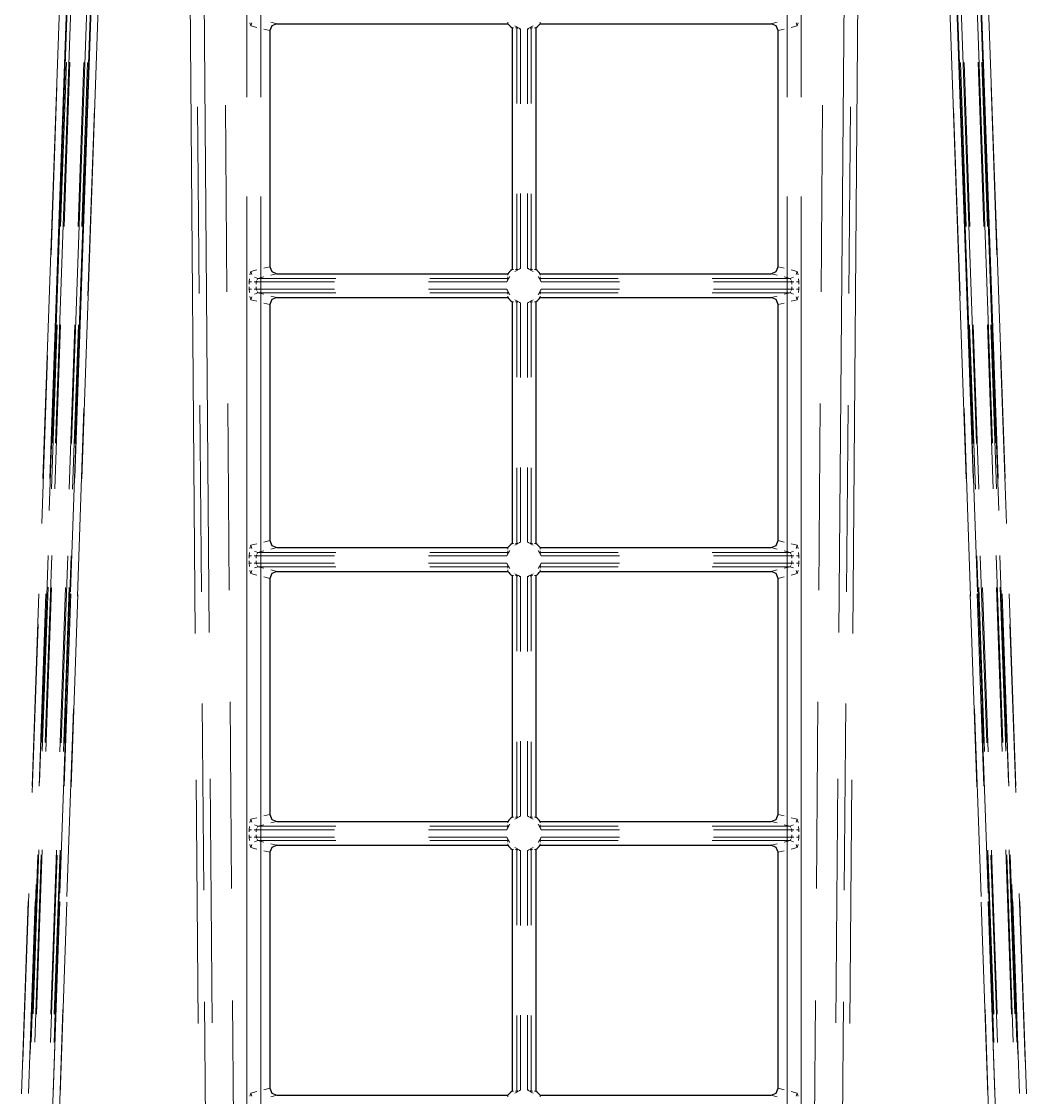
# Model space of a CAD drawing. Header units: millimetres. Extents: x 0 to 1989, y -338 to 950.
# Drawn here: x 136.7 to 279.9, y 338 to 491.2 of the extents above; entities that cross this region are included whole.
import ezdxf

# ---------------------------------------------------------------- set-up
doc = ezdxf.new("R2010")
doc.units = ezdxf.units.MM
doc.layers.add('DETAIL', color=8, linetype='Continuous')
doc.layers.add('FINE', color=9, linetype='Continuous')

msp = doc.modelspace()

# ---------------------------------------------------------------- linework, layer by layer
at = {"layer": 'DETAIL', "lineweight": 25}
for p, q in [((173.13, 490.88), (206.02, 490.88)), ((210.01, 490.29), (210.01, 455.87)), ((210.6, 490.88), (243.49, 490.88)), ((172.12, 489.89), (172.12, 456.28)), ((244.5, 456.28), (244.5, 489.89)), ((173.13, 455.28), (206.02, 455.28)), ((172.12, 450.89), (172.12, 417.28)), ((210.01, 451.29), (210.01, 416.87)), ((210.6, 451.88), (243.49, 451.88)), ((244.5, 417.28), (244.5, 450.89)), ((173.13, 416.28), (206.02, 416.28)), ((206.61, 412.29), (206.61, 377.87)), ((210.01, 412.29), (210.01, 377.87)), ((210.6, 412.88), (243.49, 412.88)), ((172.12, 411.89), (172.12, 378.28)), ((244.5, 378.28), (244.5, 411.89)), ((173.13, 377.28), (206.02, 377.28)), ((210.6, 377.28), (243.49, 377.28)), ((173.13, 373.88), (206.02, 373.88)), ((210.6, 373.88), (243.49, 373.88)), ((206.61, 373.29), (206.61, 338.87)), ((210.01, 373.29), (210.01, 338.87)), ((244.5, 339.28), (244.5, 372.89)), ((173.13, 338.28), (206.02, 338.28)), ((210.6, 338.28), (243.49, 338.28))]:
    msp.add_line(p, q, dxfattribs=at)
for points in [[(173.13, 490.88), (172.42, 490.59), (172.12, 489.89)], [(244.5, 489.89), (244.21, 490.59), (243.49, 490.88)], [(172.12, 456.28), (172.42, 455.57), (173.13, 455.28)], [(210.6, 455.28), (243.49, 455.28), (244.21, 455.57), (244.5, 456.28)], [(173.13, 451.88), (172.42, 451.59), (172.12, 450.89)], [(244.5, 450.89), (244.21, 451.59), (243.49, 451.88)], [(172.12, 417.28), (172.42, 416.57), (173.13, 416.28)], [(210.6, 416.28), (243.49, 416.28), (244.21, 416.57), (244.5, 417.28)], [(173.13, 412.88), (172.42, 412.59), (172.12, 411.89)], [(244.5, 411.89), (244.21, 412.59), (243.49, 412.88)], [(172.12, 378.28), (172.42, 377.57), (173.13, 377.28)], [(243.49, 377.28), (244.21, 377.57), (244.5, 378.28)], [(173.13, 373.88), (172.42, 373.59), (172.12, 372.89)], [(244.5, 372.89), (244.21, 373.59), (243.49, 373.88)], [(172.12, 372.89), (172.12, 339.28), (172.42, 338.57), (173.13, 338.28)], [(243.49, 338.28), (244.21, 338.57), (244.5, 339.28)]]:
    msp.add_lwpolyline(points, dxfattribs=at)
for points in [[(206.02, 490.88, 0.073436), (206.61, 490.29), (206.61, 455.87)], [(210.01, 490.29, 0.073708), (210.6, 490.88)], [(206.61, 455.87, 0.073411), (206.02, 455.28)], [(210.6, 455.28, 0.073377), (210.01, 455.87)], [(173.13, 451.88), (206.02, 451.88, 0.073493), (206.61, 451.29)], [(206.61, 451.29), (206.61, 416.87, 0.073411), (206.02, 416.28)], [(210.01, 451.29, 0.073593), (210.6, 451.88)], [(210.6, 416.28, 0.073377), (210.01, 416.87)], [(173.13, 412.88), (206.02, 412.88, 0.073401), (206.61, 412.29)], [(210.01, 412.29, 0.073373), (210.6, 412.88)], [(206.61, 377.87, 0.073356), (206.02, 377.28)], [(210.6, 377.28, 0.073412), (210.01, 377.87)], [(206.02, 373.88, 0.073296), (206.61, 373.29)], [(210.01, 373.29, 0.073616), (210.6, 373.88)], [(206.61, 338.87, 0.073356), (206.02, 338.28)], [(210.6, 338.28, 0.073412), (210.01, 338.87)]]:
    msp.add_lwpolyline(points, format="xyb", dxfattribs=at)
at = {"layer": 'FINE', "lineweight": 9}
for p, q in [((143.88, 511.08), (141.1, 431.13)), ((141.6, 431.14), (144.38, 511.08)), ((146.69, 511.08), (143.88, 431.11)), ((144.38, 431.1), (147.19, 511.08)), ((269.44, 511.08), (272.24, 431.1)), ((272.74, 431.11), (269.94, 511.08)), ((272.24, 511.08), (275.02, 431.14)), ((275.52, 431.13), (272.74, 511.08)), ((142.66, 508.25), (139.8, 426.11)), ((140.8, 426.13), (143.66, 508.27)), ((147.21, 508.34), (144.33, 426.14)), ((145.33, 426.05), (148.21, 508.25)), ((160.64, 508.25), (161.48, 404.06)), ((163.46, 404.17), (162.63, 508.36)), ((254, 508.36), (253.16, 404.17)), ((255.14, 404.06), (255.98, 508.25)), ((268.41, 508.25), (271.29, 426.05)), ((272.29, 426.14), (269.41, 508.34)), ((272.96, 508.27), (275.82, 426.13)), ((276.82, 426.11), (273.96, 508.25)), ((168.85, 480.43), (168.85, 504.01)), ((170.83, 504.01), (170.83, 480.43)), ((245.79, 480.43), (245.79, 504.01)), ((247.77, 504.01), (247.77, 480.43)), ((169.39, 490.57), (169.25, 491.02)), ((169.57, 491), (169.39, 490.57)), ((170.25, 490.35), (169.39, 490.57)), ((172.27, 491.1), (173.13, 490.88)), ((206.02, 490.88), (206.02, 491.1)), ((206.82, 490.29), (206.61, 490.29)), ((207.79, 490.14), (207.01, 490.56)), ((209.61, 490.56), (208.83, 490.14)), ((209.8, 490.29), (210.01, 490.29)), ((210.6, 491.1), (210.6, 490.88)), ((243.49, 490.88), (244.35, 491.1)), ((247.23, 490.57), (246.38, 490.35)), ((247.23, 490.57), (247.05, 491)), ((247.37, 491.02), (247.23, 490.57)), ((172.12, 489.89), (171.27, 490.1)), ((207.79, 490.14), (207.79, 479.48)), ((208.83, 490.14), (208.99, 490.17)), ((208.83, 479.48), (208.83, 490.14)), ((209.33, 490.29), (209.33, 479.53)), ((209.33, 490.29), (209.54, 490.29)), ((245.35, 490.1), (244.5, 489.89)), ((142.88, 484.47), (142.03, 460.27)), ((142.31, 462.02), (143.13, 485.38)), ((143.63, 485.38), (142.81, 462.01)), ((144.83, 462), (145.64, 485.37)), ((146.14, 485.37), (145.33, 462)), ((271.29, 462), (270.48, 485.37)), ((270.98, 485.37), (271.79, 462)), ((273.81, 462.01), (272.99, 485.38)), ((273.5, 485.38), (274.31, 462.02)), ((274.59, 460.27), (273.75, 484.47)), ((140.95, 457.98), (141.78, 481.92)), ((274.84, 481.92), (275.67, 457.98)), ((145.23, 452.93), (146.17, 479.76)), ((270.45, 479.76), (271.39, 452.93)), ((147.13, 478.85), (146.2, 452.12)), ((162.03, 452.48), (161.82, 479.04)), ((165.78, 479.26), (165.99, 452.71)), ((250.63, 452.71), (250.84, 479.26)), ((254.8, 479.04), (254.59, 452.48)), ((270.42, 452.12), (269.49, 478.85)), ((168.85, 324.83), (168.85, 466.29)), ((170.83, 466.29), (170.83, 324.83)), ((207.29, 455.87), (207.29, 466.63)), ((207.79, 466.69), (207.79, 456.03)), ((208.83, 456.03), (208.83, 466.69)), ((209.33, 466.63), (209.33, 455.87)), ((245.79, 324.83), (245.79, 466.29)), ((247.77, 466.29), (247.77, 324.83)), ((169.25, 455.14), (169.39, 455.6)), ((169.39, 455.6), (170.25, 455.81)), ((169.57, 455.16), (169.39, 455.6)), ((171.27, 456.06), (172.12, 456.28)), ((173.13, 455.28), (172.27, 455.07)), ((206.02, 455.28), (206.02, 455.07)), ((206.61, 455.87), (206.82, 455.87)), ((207.01, 455.6), (207.79, 456.03)), ((207.08, 455.87), (207.29, 455.87)), ((207.79, 456.03), (207.63, 455.99)), ((208.83, 456.03), (209.61, 455.6)), ((209.54, 455.87), (209.33, 455.87)), ((210.01, 455.87), (209.8, 455.87)), ((210.6, 455.07), (210.6, 455.28)), ((244.35, 455.07), (243.49, 455.28)), ((244.5, 456.28), (245.35, 456.06)), ((246.38, 455.81), (247.23, 455.6)), ((247.23, 455.6), (247.05, 455.16)), ((247.23, 455.6), (247.37, 455.14)), ((169.19, 454.1), (169.22, 454.57)), ((169.5, 454.1), (169.19, 454.1)), ((169.19, 453.78), (169.19, 454.1)), ((170.18, 454.1), (169.87, 454.1)), ((170.38, 454.6), (169.95, 454.78)), ((170.24, 454.26), (170.18, 454.1)), ((170.18, 454.1), (170.18, 453.78)), ((181.33, 454.1), (170.18, 454.1)), ((170.38, 454.6), (170.32, 454.44)), ((171.24, 454.81), (170.38, 454.6)), ((170.38, 454.6), (181.52, 454.6)), ((205.86, 454.1), (194.71, 454.1)), ((194.88, 454.6), (206.02, 454.6)), ((205.86, 454.1), (206.29, 454.88)), ((206.02, 454.81), (206.02, 454.6)), ((210.33, 454.88), (210.76, 454.1)), ((210.6, 454.6), (210.6, 454.81)), ((210.6, 454.6), (221.74, 454.6)), ((210.76, 454.1), (210.72, 454.26)), ((221.91, 454.1), (210.76, 454.1)), ((235.1, 454.6), (246.24, 454.6)), ((246.44, 454.1), (235.29, 454.1)), ((246.24, 454.6), (245.38, 454.81)), ((246.68, 454.78), (246.24, 454.6)), ((246.3, 454.44), (246.24, 454.6)), ((246.44, 454.1), (246.38, 454.26)), ((246.75, 454.1), (246.44, 454.1)), ((246.44, 453.78), (246.44, 454.1)), ((247.43, 454.1), (247.12, 454.1)), ((247.4, 454.57), (247.43, 454.1)), ((247.43, 454.1), (247.43, 453.78)), ((169.19, 453.06), (169.19, 453.39)), ((169.5, 453.06), (169.19, 453.06)), ((169.22, 452.59), (169.19, 453.06)), ((169.39, 451.57), (169.25, 452.02)), ((169.57, 452), (169.39, 451.57)), ((170.18, 453.06), (169.87, 453.06)), ((170.38, 452.56), (169.95, 452.38)), ((170.18, 453.39), (170.18, 453.06)), ((170.18, 453.06), (170.24, 452.91)), ((170.18, 453.06), (181.33, 453.06)), ((170.32, 452.72), (170.38, 452.56)), ((172.27, 452.1), (173.13, 451.88)), ((194.71, 453.06), (205.86, 453.06)), ((206.02, 452.56), (194.88, 452.56)), ((205.86, 453.06), (205.9, 452.91)), ((206.29, 452.28), (205.86, 453.06)), ((206.02, 452.35), (206.02, 452.56)), ((206.02, 451.88), (206.02, 452.1)), ((210.76, 453.06), (210.33, 452.28)), ((221.74, 452.56), (210.6, 452.56)), ((210.6, 452.56), (210.6, 452.35)), ((210.6, 452.1), (210.6, 451.88)), ((210.76, 453.06), (221.91, 453.06)), ((235.29, 453.06), (246.44, 453.06)), ((243.49, 451.88), (244.35, 452.1)), ((246.24, 452.56), (246.3, 452.72)), ((246.68, 452.38), (246.24, 452.56)), ((246.38, 452.91), (246.44, 453.06)), ((246.44, 453.06), (246.44, 453.39)), ((246.75, 453.06), (246.44, 453.06)), ((247.23, 451.57), (247.05, 452)), ((247.43, 453.06), (247.12, 453.06)), ((247.43, 453.06), (247.4, 452.59)), ((247.43, 453.39), (247.43, 453.06)), ((170.25, 451.35), (169.39, 451.57)), ((172.12, 450.89), (171.27, 451.1)), ((206.82, 451.29), (206.61, 451.29)), ((207.79, 451.14), (207.01, 451.56)), ((207.29, 451.29), (207.08, 451.29)), ((207.29, 440.53), (207.29, 451.29)), ((207.79, 451.14), (207.79, 440.48)), ((209.61, 451.56), (208.83, 451.14)), ((208.83, 451.14), (208.99, 451.17)), ((208.83, 440.48), (208.83, 451.14)), ((209.33, 451.29), (209.33, 440.53)), ((209.33, 451.29), (209.54, 451.29)), ((209.8, 451.29), (210.01, 451.29)), ((245.35, 451.1), (244.5, 450.89)), ((141, 424.65), (141.82, 448.01)), ((142.32, 448), (141.5, 424.63)), ((143.52, 424.61), (144.34, 447.98)), ((144.84, 447.98), (144.02, 424.61)), ((272.6, 424.61), (271.78, 447.98)), ((272.28, 447.98), (273.1, 424.61)), ((275.12, 424.63), (274.3, 448)), ((274.8, 448.01), (275.62, 424.65)), ((141.53, 445.75), (140.68, 421.55)), ((275.94, 421.55), (275.09, 445.75)), ((139.62, 419.69), (140.45, 443.62)), ((276.17, 443.62), (277.01, 419.69)), ((143.72, 409.99), (144.66, 436.82)), ((166.12, 436.78), (166.33, 410.22)), ((250.29, 410.22), (250.5, 436.78)), ((271.96, 436.82), (272.9, 409.99)), ((145.64, 436.08), (144.7, 409.36)), ((162.37, 410), (162.16, 436.55)), ((254.47, 436.55), (254.25, 410)), ((271.92, 409.36), (270.98, 436.08)), ((207.29, 416.87), (207.29, 427.63)), ((207.79, 427.69), (207.79, 417.03)), ((208.83, 417.03), (208.83, 427.69)), ((209.33, 427.63), (209.33, 416.87)), ((169.39, 416.6), (170.25, 416.81)), ((171.27, 417.06), (172.12, 417.28)), ((206.61, 416.87), (206.82, 416.87)), ((207.01, 416.6), (207.79, 417.03)), ((207.08, 416.87), (207.29, 416.87)), ((207.79, 417.03), (207.63, 416.99)), ((208.83, 417.03), (209.61, 416.6)), ((209.54, 416.87), (209.33, 416.87)), ((210.01, 416.87), (209.8, 416.87)), ((244.5, 417.28), (245.35, 417.06)), ((246.38, 416.81), (247.23, 416.6)), ((169.19, 415.1), (169.22, 415.57)), ((169.25, 416.14), (169.39, 416.6)), ((169.57, 416.16), (169.39, 416.6)), ((170.38, 415.6), (169.95, 415.78)), ((170.24, 415.26), (170.18, 415.1)), ((170.38, 415.6), (170.32, 415.44)), ((171.24, 415.81), (170.38, 415.6)), ((170.38, 415.6), (181.52, 415.6)), ((173.13, 416.28), (172.27, 416.07)), ((194.88, 415.6), (206.02, 415.6)), ((205.86, 415.1), (206.29, 415.88)), ((206.02, 416.28), (206.02, 416.07)), ((206.02, 415.81), (206.02, 415.6)), ((210.33, 415.88), (210.76, 415.1)), ((210.6, 416.07), (210.6, 416.28)), ((210.6, 415.6), (210.6, 415.81)), ((210.6, 415.6), (221.74, 415.6)), ((210.76, 415.1), (210.72, 415.26)), ((235.1, 415.6), (246.24, 415.6)), ((244.35, 416.07), (243.49, 416.28)), ((246.24, 415.6), (245.38, 415.81)), ((246.68, 415.78), (246.24, 415.6)), ((246.3, 415.44), (246.24, 415.6)), ((246.44, 415.1), (246.38, 415.26)), ((247.23, 416.6), (247.05, 416.16)), ((247.23, 416.6), (247.37, 416.14)), ((247.4, 415.57), (247.43, 415.1)), ((140.54, 415.15), (139.62, 388.5)), ((140.12, 388.5), (141.05, 415.15)), ((143.32, 415.12), (142.38, 388.46)), ((142.88, 388.44), (143.82, 415.1)), ((169.5, 415.1), (169.19, 415.1)), ((169.19, 414.78), (169.19, 415.1)), ((169.19, 414.06), (169.19, 414.39)), ((169.5, 414.06), (169.19, 414.06)), ((169.22, 413.59), (169.19, 414.06)), ((170.18, 415.1), (169.87, 415.1)), ((170.18, 414.06), (169.87, 414.06)), ((170.18, 415.1), (170.18, 414.78)), ((181.33, 415.1), (170.18, 415.1)), ((170.18, 414.06), (170.24, 413.91)), ((170.32, 413.72), (170.38, 413.56)), ((205.86, 415.1), (194.71, 415.1)), ((194.71, 414.06), (205.86, 414.06)), ((205.86, 414.06), (205.9, 413.91)), ((206.29, 413.28), (205.86, 414.06)), ((210.76, 414.06), (210.33, 413.28)), ((221.91, 415.1), (210.76, 415.1)), ((210.76, 414.06), (221.91, 414.06)), ((235.29, 414.06), (246.44, 414.06)), ((246.24, 413.56), (246.3, 413.72)), ((246.38, 413.91), (246.44, 414.06)), ((246.75, 415.1), (246.44, 415.1)), ((246.44, 414.06), (246.44, 414.39)), ((246.75, 414.06), (246.44, 414.06)), ((247.43, 415.1), (247.12, 415.1)), ((247.43, 414.06), (247.12, 414.06)), ((247.43, 415.1), (247.43, 414.78)), ((272.8, 415.1), (273.74, 388.44)), ((274.24, 388.46), (273.3, 415.12)), ((275.58, 415.15), (276.5, 388.5)), ((277, 388.5), (276.08, 415.15)), ((169.39, 412.57), (169.25, 413.02)), ((169.57, 413), (169.39, 412.57)), ((170.25, 412.35), (169.39, 412.57)), ((170.38, 413.56), (169.95, 413.38)), ((172.27, 413.1), (173.13, 412.88)), ((206.02, 413.56), (194.88, 413.56)), ((206.02, 413.35), (206.02, 413.56)), ((206.02, 412.88), (206.02, 413.1)), ((206.82, 412.29), (206.61, 412.29)), ((207.79, 412.14), (207.01, 412.56)), ((207.29, 412.29), (207.08, 412.29)), ((207.29, 401.53), (207.29, 412.29)), ((209.61, 412.56), (208.83, 412.14)), ((208.83, 412.14), (208.99, 412.17)), ((209.33, 412.29), (209.33, 401.53)), ((209.33, 412.29), (209.54, 412.29)), ((209.8, 412.29), (210.01, 412.29)), ((221.74, 413.56), (210.6, 413.56)), ((210.6, 413.56), (210.6, 413.35)), ((210.6, 413.1), (210.6, 412.88)), ((246.24, 413.56), (235.1, 413.56)), ((243.49, 412.88), (244.35, 413.1)), ((245.38, 413.35), (246.24, 413.56)), ((246.68, 413.38), (246.24, 413.56)), ((247.23, 412.57), (246.38, 412.35)), ((247.23, 412.57), (247.05, 413)), ((247.37, 413.02), (247.23, 412.57)), ((139.7, 387.27), (140.52, 410.63)), ((172.12, 411.89), (171.27, 412.1)), ((207.79, 412.14), (207.79, 401.48)), ((208.83, 401.48), (208.83, 412.14)), ((245.35, 412.1), (244.5, 411.89)), ((276.11, 410.63), (276.92, 387.27)), ((139.23, 409.68), (138.27, 382.3)), ((139.27, 382.32), (140.23, 409.7)), ((141.01, 410.61), (140.2, 387.25)), ((142.22, 387.21), (143.03, 410.58)), ((143.53, 410.59), (142.72, 387.22)), ((143.76, 409.7), (142.8, 382.3)), ((143.8, 382.21), (144.76, 409.61)), ((271.86, 409.61), (272.82, 382.21)), ((273.82, 382.3), (272.86, 409.7)), ((273.9, 387.22), (273.09, 410.59)), ((273.59, 410.58), (274.4, 387.21)), ((276.42, 387.25), (275.61, 410.61)), ((276.39, 409.7), (277.35, 382.32)), ((278.35, 382.3), (277.39, 409.68)), ((140.18, 407.04), (139.33, 382.84)), ((277.29, 382.84), (276.44, 407.04)), ((138.28, 381.39), (139.12, 405.33)), ((277.51, 405.33), (278.34, 381.39)), ((142.22, 367.05), (143.16, 393.88)), ((162.71, 367.51), (162.49, 394.06)), ((166.46, 394.29), (166.67, 367.74)), ((249.95, 367.74), (250.17, 394.29)), ((254.13, 394.06), (253.91, 367.51)), ((273.46, 393.88), (274.4, 367.05)), ((144.14, 393.32), (143.2, 366.59)), ((273.42, 366.59), (272.48, 393.32)), ((207.29, 377.87), (207.29, 388.63)), ((207.79, 388.69), (207.79, 378.03)), ((208.83, 378.03), (208.83, 388.69)), ((209.33, 388.63), (209.33, 377.87)), ((161.64, 383.22), (161.92, 348.49)), ((163.9, 348.61), (163.62, 383.34)), ((253, 383.34), (252.72, 348.61)), ((254.7, 348.49), (254.98, 383.22)), ((169.25, 377.14), (169.39, 377.6)), ((169.39, 377.6), (170.25, 377.81)), ((169.57, 377.16), (169.39, 377.6)), ((171.27, 378.06), (172.12, 378.28)), ((173.13, 377.28), (172.27, 377.07)), ((206.02, 377.28), (206.02, 377.07)), ((206.61, 377.87), (206.82, 377.87)), ((207.01, 377.6), (207.79, 378.03)), ((207.08, 377.87), (207.29, 377.87)), ((207.79, 378.03), (207.63, 377.99)), ((208.83, 378.03), (209.61, 377.6)), ((209.54, 377.87), (209.33, 377.87)), ((210.01, 377.87), (209.8, 377.87)), ((210.6, 377.07), (210.6, 377.28)), ((244.35, 377.07), (243.49, 377.28)), ((244.5, 378.28), (245.35, 378.06)), ((246.38, 377.81), (247.23, 377.6)), ((247.23, 377.6), (247.05, 377.16)), ((247.23, 377.6), (247.37, 377.14)), ((169.19, 376.1), (169.22, 376.57)), ((169.5, 376.1), (169.19, 376.1)), ((169.19, 375.78), (169.19, 376.1)), ((169.19, 375.06), (169.19, 375.39)), ((170.18, 376.1), (169.87, 376.1)), ((170.38, 376.6), (169.95, 376.78)), ((170.24, 376.26), (170.18, 376.1)), ((170.18, 376.1), (170.18, 375.78)), ((181.33, 376.1), (170.18, 376.1)), ((170.18, 375.39), (170.18, 375.06)), ((170.38, 376.6), (170.32, 376.44)), ((171.24, 376.81), (170.38, 376.6)), ((170.38, 376.6), (181.52, 376.6)), ((205.86, 376.1), (194.71, 376.1)), ((194.88, 376.6), (206.02, 376.6)), ((205.86, 376.1), (206.29, 376.88)), ((206.02, 376.81), (206.02, 376.6)), ((210.33, 376.88), (210.76, 376.1)), ((210.6, 376.6), (210.6, 376.81)), ((210.6, 376.6), (221.74, 376.6)), ((210.76, 376.1), (210.72, 376.26)), ((221.91, 376.1), (210.76, 376.1)), ((235.1, 376.6), (246.24, 376.6)), ((246.44, 376.1), (235.29, 376.1)), ((246.24, 376.6), (245.38, 376.81)), ((246.68, 376.78), (246.24, 376.6)), ((246.3, 376.44), (246.24, 376.6)), ((246.44, 376.1), (246.38, 376.26)), ((246.75, 376.1), (246.44, 376.1)), ((246.44, 375.78), (246.44, 376.1)), ((246.44, 375.06), (246.44, 375.39)), ((247.43, 376.1), (247.12, 376.1)), ((247.4, 376.57), (247.43, 376.1)), ((247.43, 376.1), (247.43, 375.78)), ((247.43, 375.39), (247.43, 375.06)), ((169.5, 375.06), (169.19, 375.06)), ((169.22, 374.59), (169.19, 375.06)), ((169.39, 373.57), (169.25, 374.02)), ((169.57, 374), (169.39, 373.57)), ((170.18, 375.06), (169.87, 375.06)), ((170.38, 374.56), (169.95, 374.38)), ((170.18, 375.06), (170.24, 374.91)), ((170.18, 375.06), (181.33, 375.06)), ((170.32, 374.72), (170.38, 374.56)), ((172.27, 374.1), (173.13, 373.88)), ((194.71, 375.06), (205.86, 375.06)), ((206.02, 374.56), (194.88, 374.56)), ((205.86, 375.06), (205.9, 374.91)), ((206.29, 374.28), (205.86, 375.06)), ((206.02, 374.35), (206.02, 374.56)), ((206.02, 373.88), (206.02, 374.1)), ((210.76, 375.06), (210.33, 374.28)), ((221.74, 374.56), (210.6, 374.56)), ((210.6, 374.56), (210.6, 374.35)), ((210.6, 374.1), (210.6, 373.88)), ((210.76, 375.06), (221.91, 375.06)), ((246.24, 374.56), (235.1, 374.56)), ((235.29, 375.06), (246.44, 375.06)), ((243.49, 373.88), (244.35, 374.1)), ((245.38, 374.35), (246.24, 374.56)), ((246.24, 374.56), (246.3, 374.72)), ((246.68, 374.38), (246.24, 374.56)), ((246.38, 374.91), (246.44, 375.06)), ((246.75, 375.06), (246.44, 375.06)), ((247.23, 373.57), (247.05, 374)), ((247.43, 375.06), (247.12, 375.06)), ((247.37, 374.02), (247.23, 373.57)), ((247.43, 375.06), (247.4, 374.59)), ((139.06, 372.51), (138.14, 345.86)), ((138.39, 349.89), (139.21, 373.25)), ((138.64, 345.87), (139.56, 372.51)), ((139.71, 373.23), (138.89, 349.86)), ((141.82, 372.47), (140.89, 345.82)), ((140.91, 349.82), (141.73, 373.19)), ((141.39, 345.79), (142.32, 372.45)), ((142.23, 373.2), (141.41, 349.83)), ((170.25, 373.35), (169.39, 373.57)), ((172.12, 372.89), (171.27, 373.1)), ((206.82, 373.29), (206.61, 373.29)), ((207.79, 373.14), (207.01, 373.56)), ((207.29, 373.29), (207.08, 373.29)), ((207.29, 362.53), (207.29, 373.29)), ((207.79, 373.14), (207.79, 362.48)), ((209.61, 373.56), (208.83, 373.14)), ((208.83, 373.14), (208.99, 373.17)), ((208.83, 362.48), (208.83, 373.14)), ((209.33, 373.29), (209.33, 362.53)), ((209.33, 373.29), (209.54, 373.29)), ((209.8, 373.29), (210.01, 373.29)), ((245.35, 373.1), (244.5, 372.89)), ((247.23, 373.57), (246.38, 373.35)), ((274.3, 372.45), (275.23, 345.79)), ((275.21, 349.83), (274.39, 373.2)), ((275.73, 345.82), (274.8, 372.47)), ((274.89, 373.19), (275.71, 349.82)), ((277.73, 349.86), (276.91, 373.23)), ((277.06, 372.51), (277.98, 345.87)), ((277.41, 373.25), (278.23, 349.89)), ((278.48, 345.86), (277.56, 372.51)), ((138.83, 368.32), (137.99, 344.13)), ((278.64, 344.13), (277.79, 368.32)), ((136.95, 343.09), (137.78, 367.03)), ((278.84, 367.03), (279.67, 343.09)), ((137.7, 365.87), (136.75, 338.49)), ((137.75, 338.52), (138.7, 365.89)), ((142.22, 365.86), (141.27, 338.46)), ((142.26, 338.37), (143.22, 365.77)), ((273.4, 365.77), (274.36, 338.37)), ((275.36, 338.46), (274.4, 365.86)), ((277.92, 365.89), (278.87, 338.52)), ((279.87, 338.49), (278.92, 365.87)), ((140.72, 324.11), (141.66, 350.94)), ((163.05, 325.02), (162.83, 351.58)), ((166.79, 351.8), (167.01, 325.25)), ((249.61, 325.25), (249.83, 351.8)), ((253.79, 351.58), (253.58, 325.02)), ((274.96, 350.94), (275.9, 324.11)), ((142.64, 350.56), (141.71, 323.83)), ((207.29, 338.87), (207.29, 349.63)), ((207.79, 349.69), (207.79, 339.03)), ((208.83, 339.03), (208.83, 349.69)), ((209.33, 349.63), (209.33, 338.87)), ((274.91, 323.83), (273.98, 350.56)), ((169.39, 338.6), (170.25, 338.81)), ((171.27, 339.06), (172.12, 339.28)), ((206.61, 338.87), (206.82, 338.87)), ((207.01, 338.6), (207.79, 339.03)), ((207.08, 338.87), (207.29, 338.87)), ((207.79, 339.03), (207.63, 338.99)), ((208.83, 339.03), (209.61, 338.6)), ((209.54, 338.87), (209.33, 338.87)), ((210.01, 338.87), (209.8, 338.87)), ((244.5, 339.28), (245.35, 339.06)), ((246.38, 338.81), (247.23, 338.6)), ((169.25, 338.14), (169.39, 338.6)), ((169.57, 338.16), (169.39, 338.6)), ((173.13, 338.28), (172.27, 338.07)), ((206.02, 338.28), (206.02, 338.07)), ((210.6, 338.07), (210.6, 338.28)), ((244.35, 338.07), (243.49, 338.28)), ((247.23, 338.6), (247.05, 338.16)), ((247.23, 338.6), (247.37, 338.14))]:
    msp.add_line(p, q, dxfattribs=at)
for points in [[(207.29, 479.53), (207.29, 490.29), (207.08, 490.29)], [(207.29, 490.29), (207.32, 490.28), (207.4, 490.25), (207.45, 490.23)], [(207.63, 490.18), (207.67, 490.16), (207.79, 490.14)], [(209.17, 490.23), (209.26, 490.26), (209.32, 490.29), (209.33, 490.29)], [(207.45, 455.93), (207.36, 455.9), (207.3, 455.88), (207.29, 455.87)], [(208.99, 455.99), (208.95, 456), (208.83, 456.03)], [(209.33, 455.87), (209.3, 455.89), (209.22, 455.91), (209.17, 455.93)], [(205.9, 454.26), (205.89, 454.22), (205.86, 454.1)], [(206.02, 454.6), (206.01, 454.57), (205.98, 454.49), (205.96, 454.44)], [(210.66, 454.44), (210.63, 454.53), (210.61, 454.59), (210.6, 454.6)], [(181.52, 452.56), (170.38, 452.56), (171.24, 452.35)], [(205.96, 452.72), (205.99, 452.63), (206.02, 452.57), (206.02, 452.56)], [(210.6, 452.56), (210.61, 452.6), (210.64, 452.67), (210.66, 452.72)], [(210.72, 452.91), (210.73, 452.95), (210.76, 453.06)], [(245.38, 452.35), (246.24, 452.56), (235.1, 452.56)], [(247.37, 452.02), (247.23, 451.57), (246.38, 451.35)], [(207.29, 451.29), (207.32, 451.28), (207.4, 451.25), (207.45, 451.23)], [(207.63, 451.18), (207.67, 451.16), (207.79, 451.14)], [(209.17, 451.23), (209.26, 451.26), (209.32, 451.29), (209.33, 451.29)], [(207.45, 416.93), (207.36, 416.9), (207.3, 416.88), (207.29, 416.87)], [(208.99, 416.99), (208.95, 417), (208.83, 417.03)], [(209.33, 416.87), (209.3, 416.89), (209.22, 416.91), (209.17, 416.93)], [(205.9, 415.26), (205.89, 415.22), (205.86, 415.1)], [(206.02, 415.6), (206.01, 415.57), (205.98, 415.49), (205.96, 415.44)], [(210.66, 415.44), (210.63, 415.53), (210.61, 415.59), (210.6, 415.6)], [(170.18, 414.39), (170.18, 414.06), (181.33, 414.06)], [(205.96, 413.72), (205.99, 413.63), (206.02, 413.57), (206.02, 413.56)], [(210.6, 413.56), (210.61, 413.6), (210.64, 413.67), (210.66, 413.72)], [(210.72, 413.91), (210.73, 413.95), (210.76, 414.06)], [(246.44, 414.78), (246.44, 415.1), (235.29, 415.1)], [(247.43, 414.39), (247.43, 414.06), (247.4, 413.59)], [(181.52, 413.56), (170.38, 413.56), (171.24, 413.35)], [(207.29, 412.29), (207.32, 412.28), (207.4, 412.25), (207.45, 412.23)], [(207.63, 412.18), (207.67, 412.16), (207.79, 412.14)], [(209.17, 412.23), (209.26, 412.26), (209.32, 412.29), (209.33, 412.29)], [(207.45, 377.93), (207.36, 377.9), (207.3, 377.88), (207.29, 377.87)], [(208.99, 377.99), (208.95, 378), (208.83, 378.03)], [(209.33, 377.87), (209.3, 377.89), (209.22, 377.91), (209.17, 377.93)], [(205.9, 376.26), (205.89, 376.22), (205.86, 376.1)], [(206.02, 376.6), (206.01, 376.57), (205.98, 376.49), (205.96, 376.44)], [(210.66, 376.44), (210.63, 376.53), (210.61, 376.59), (210.6, 376.6)], [(181.52, 374.56), (170.38, 374.56), (171.24, 374.35)], [(205.96, 374.72), (205.99, 374.63), (206.02, 374.57), (206.02, 374.56)], [(210.6, 374.56), (210.61, 374.6), (210.64, 374.67), (210.66, 374.72)], [(210.72, 374.91), (210.73, 374.95), (210.76, 375.06)], [(207.29, 373.29), (207.32, 373.28), (207.4, 373.25), (207.45, 373.23)], [(207.63, 373.18), (207.67, 373.16), (207.79, 373.14)], [(209.17, 373.23), (209.26, 373.26), (209.32, 373.29), (209.33, 373.29)], [(207.45, 338.93), (207.36, 338.9), (207.3, 338.88), (207.29, 338.87)], [(208.99, 338.99), (208.95, 339), (208.83, 339.03)], [(209.33, 338.87), (209.3, 338.89), (209.22, 338.91), (209.17, 338.93)]]:
    msp.add_lwpolyline(points, dxfattribs=at)

doc.saveas('drawing.dxf')
